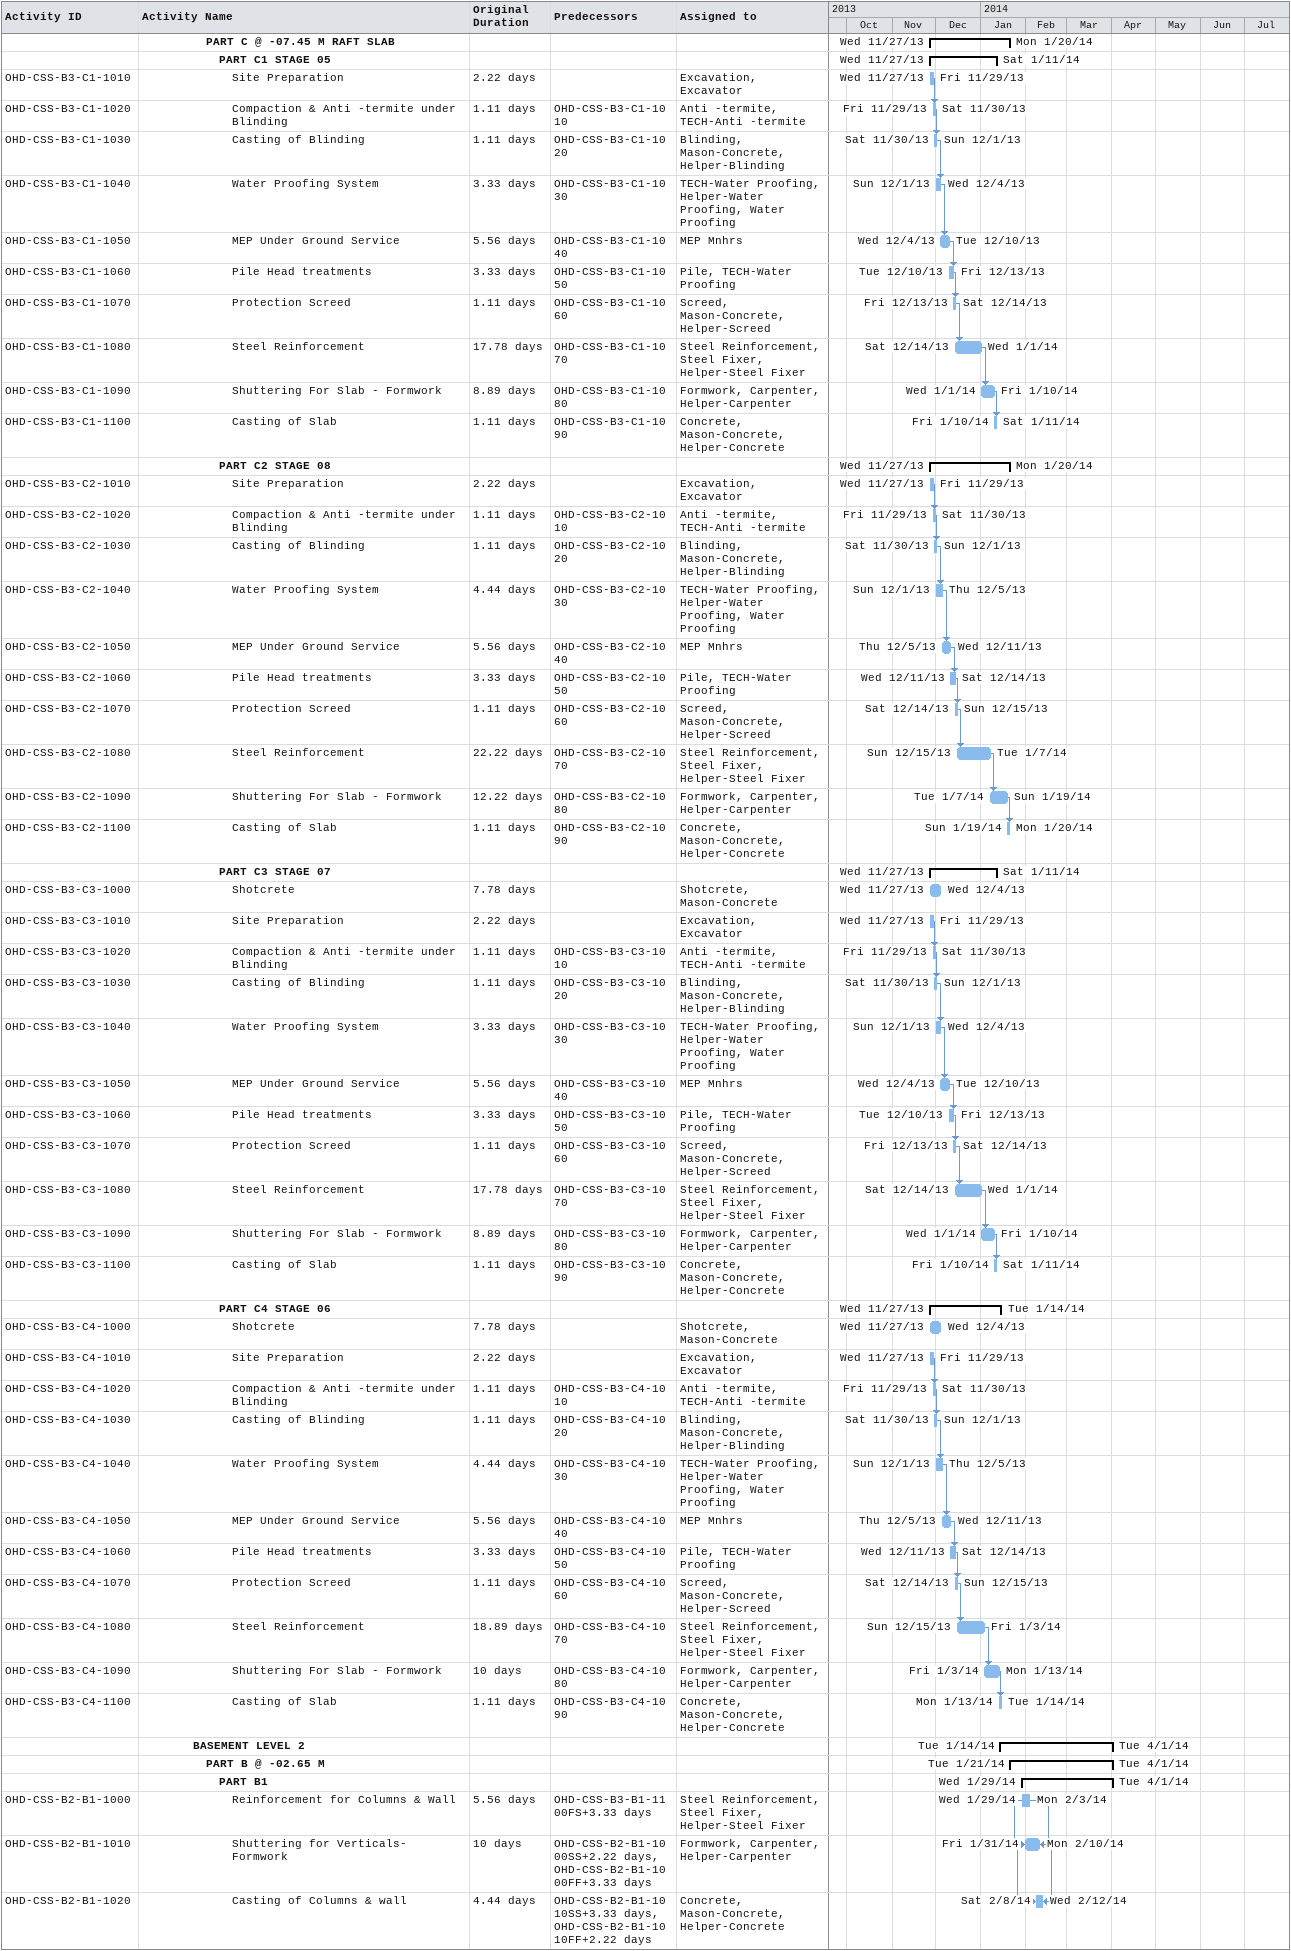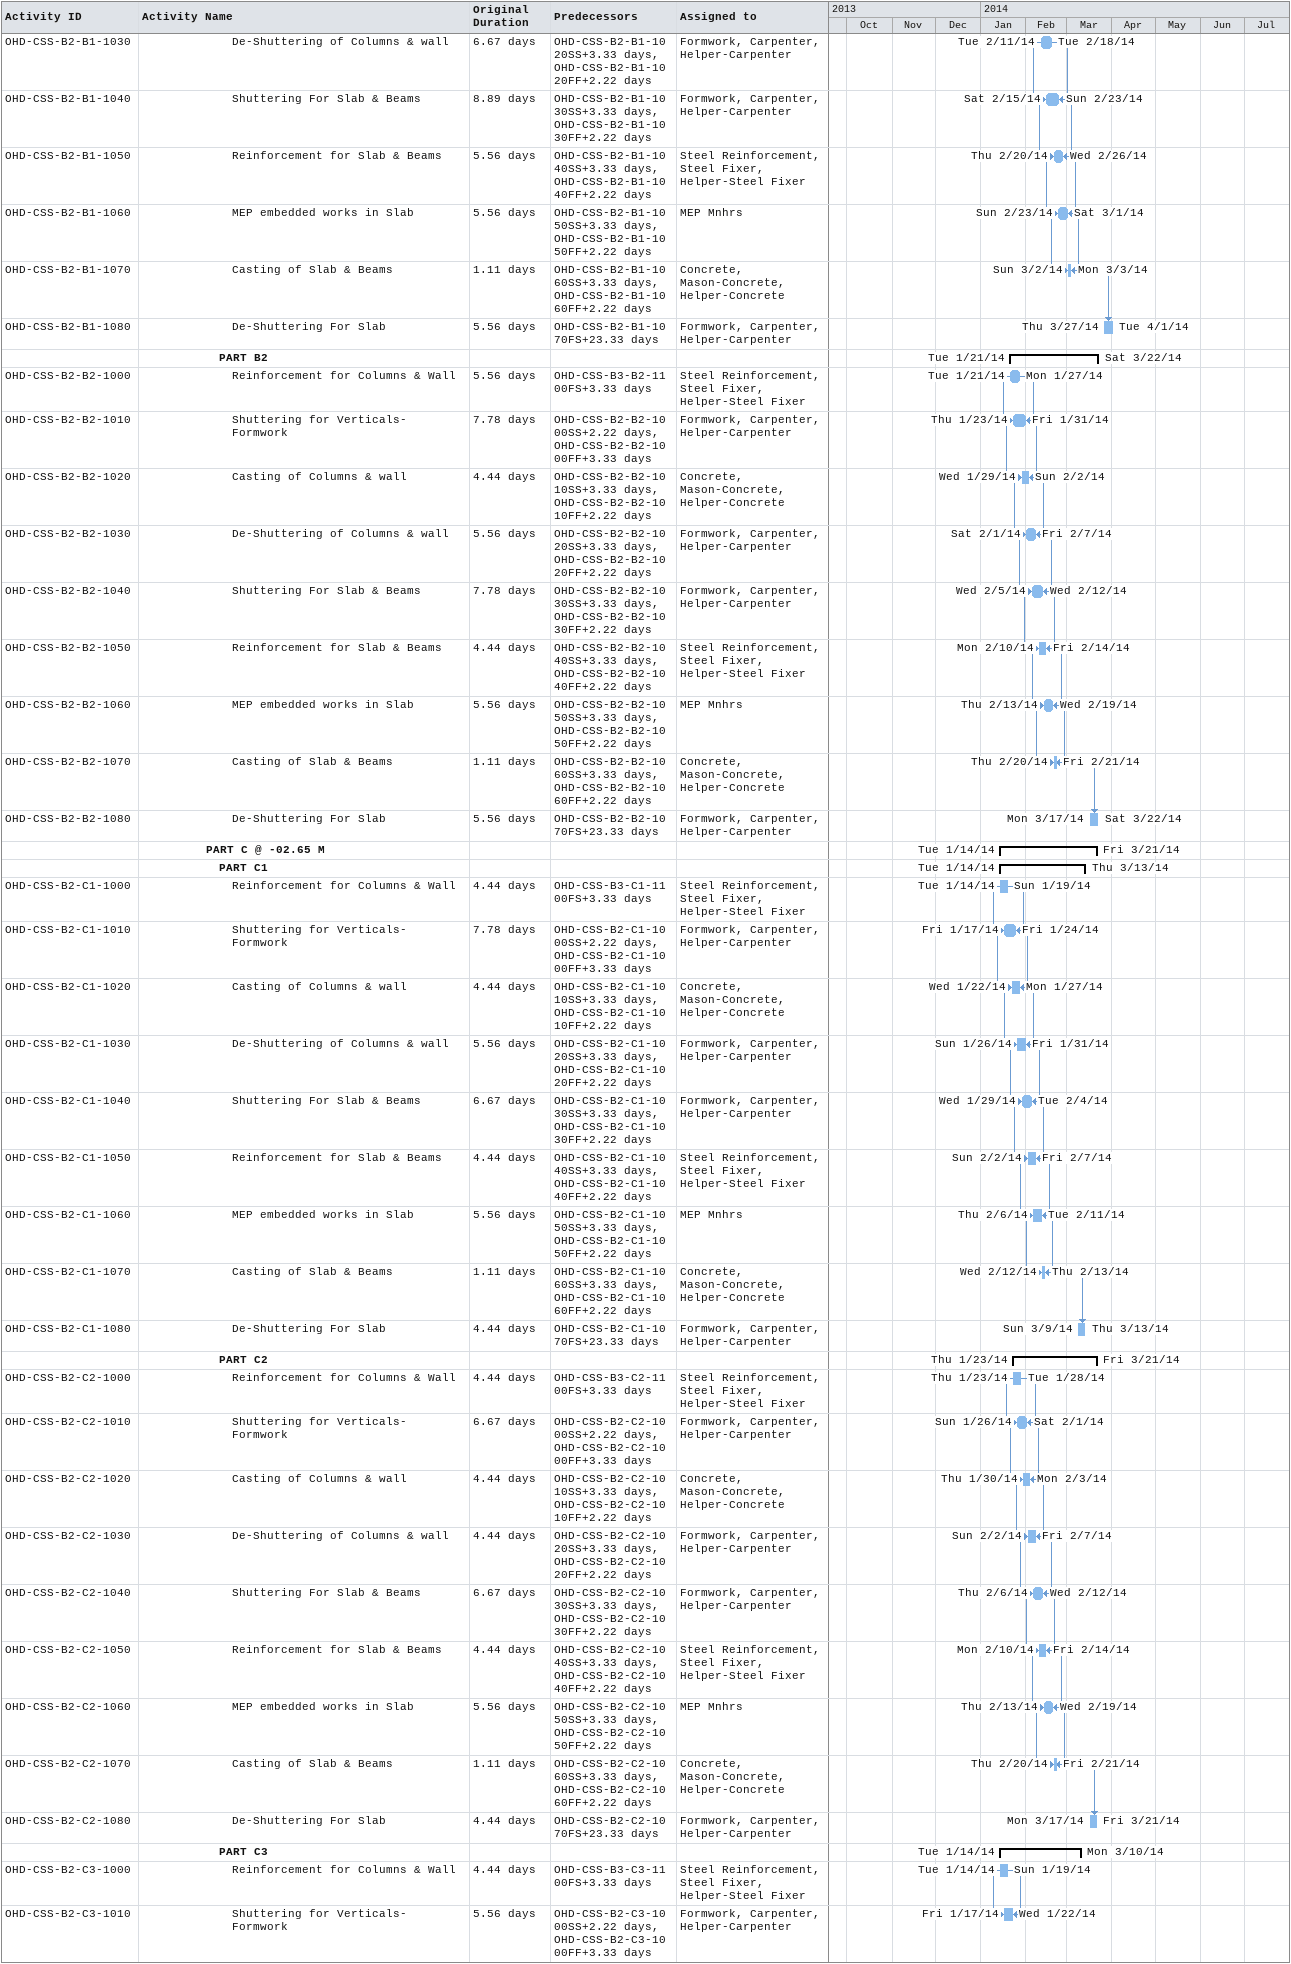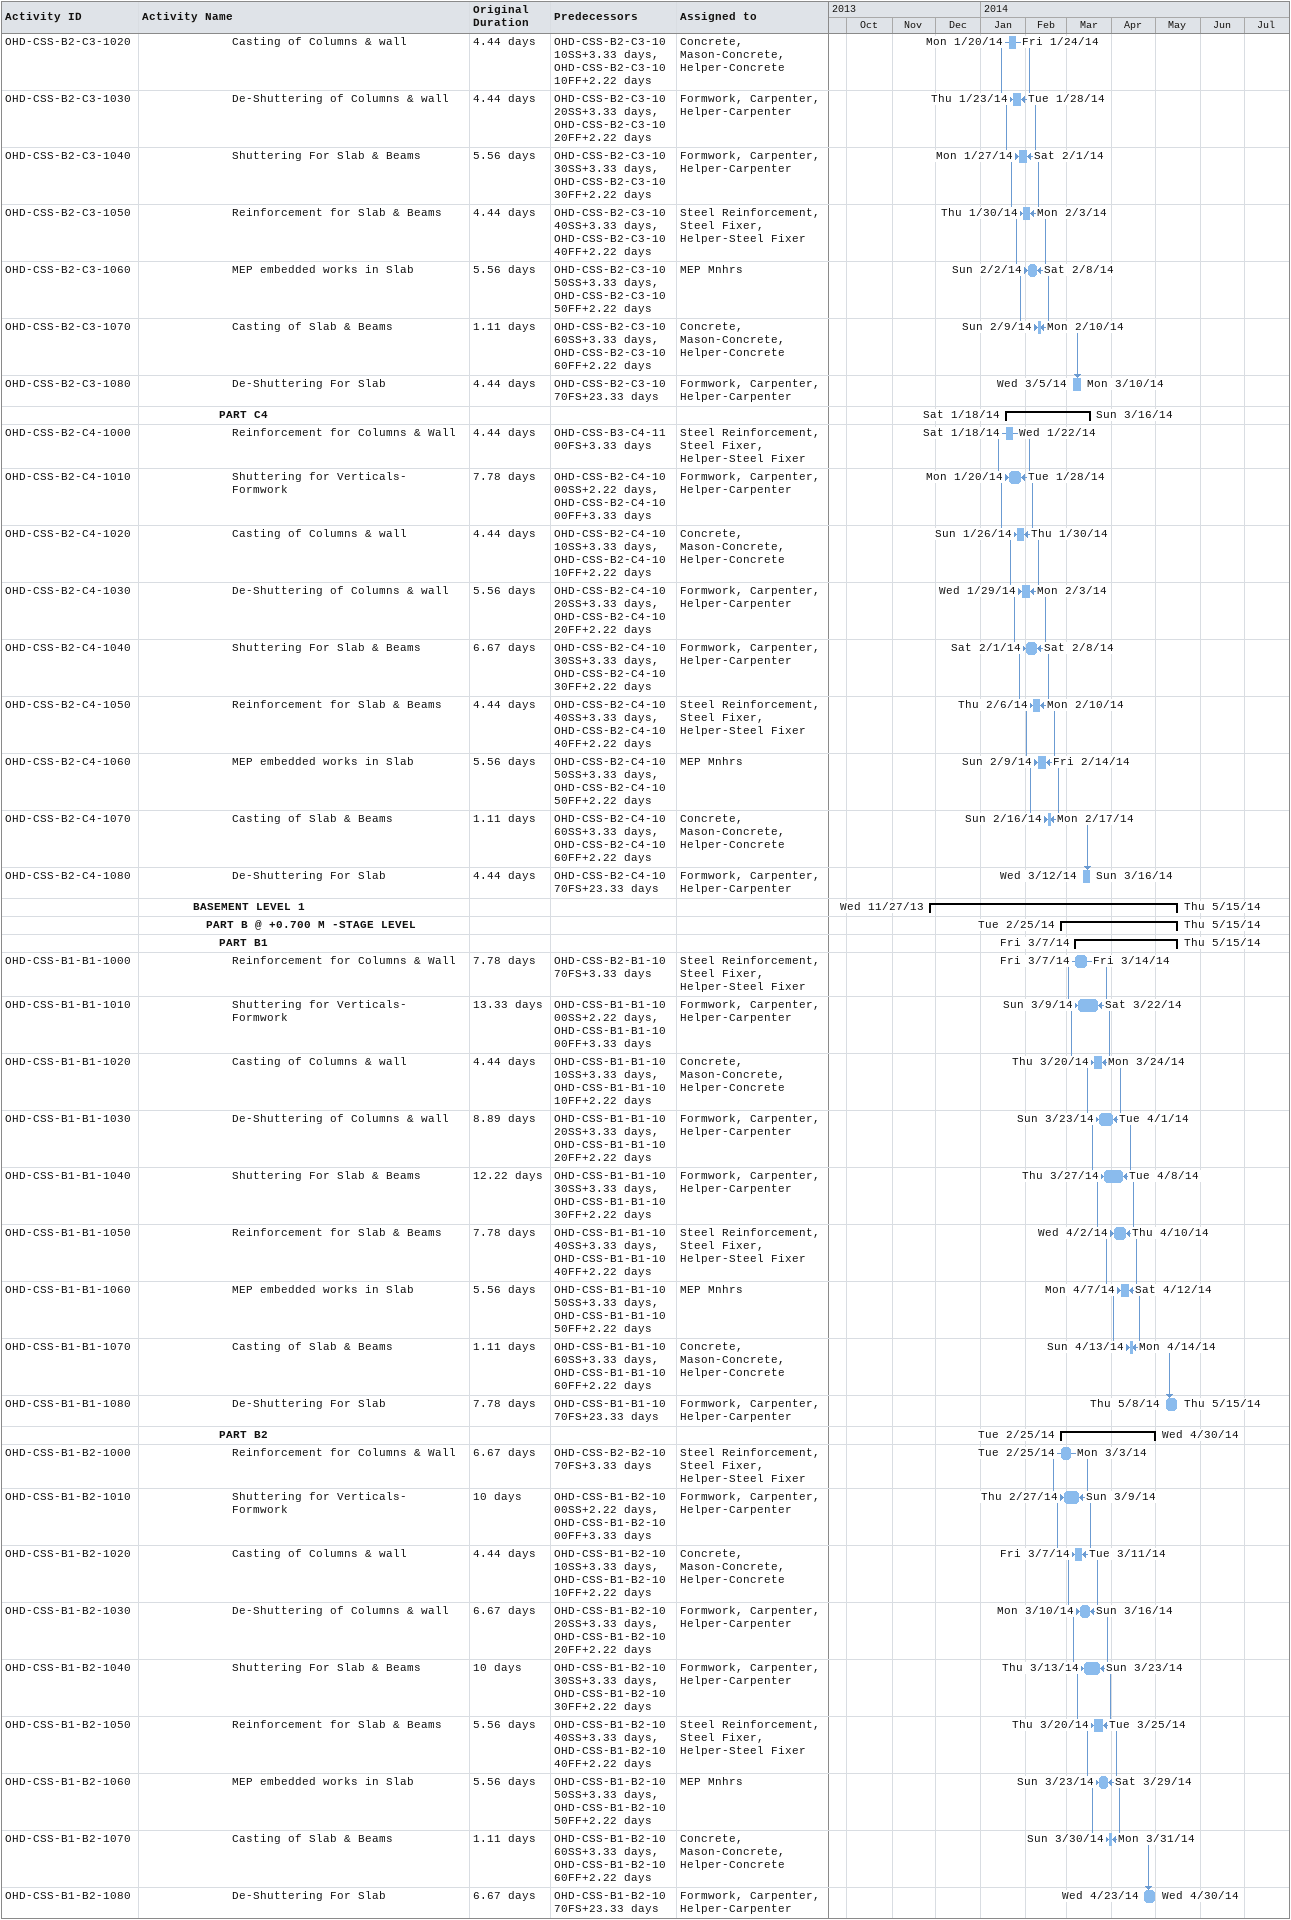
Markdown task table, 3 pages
| ID | Level | Task | Original duration | Start | Finish | Predecessors | Resources |
|---|---|---|---|---|---|---|---|
|  | 6 | **PART C @ -07.45 M RAFT SLAB** |  | 2013-11-27 | 2014-01-20 |  |  |
|  | 7 | **PART C1 STAGE 05** |  | 2013-11-27 | 2014-01-11 |  |  |
| OHD-CSS-B3-C1-1010 | 8 | Site Preparation | 2.22d | 2013-11-27 | 2013-11-29 |  | Excavation, Excavator |
| OHD-CSS-B3-C1-1020 | 8 | Compaction & Anti -termite under Blinding | 1.11d | 2013-11-29 | 2013-11-30 | OHD-CSS-B3-C1-1010 | Anti -termite, TECH-Anti -termite |
| OHD-CSS-B3-C1-1030 | 8 | Casting of Blinding | 1.11d | 2013-11-30 | 2013-12-01 | OHD-CSS-B3-C1-1020 | Blinding, Mason-Concrete, Helper-Blinding |
| OHD-CSS-B3-C1-1040 | 8 | Water Proofing System | 3.33d | 2013-12-01 | 2013-12-04 | OHD-CSS-B3-C1-1030 | TECH-Water Proofing, Helper-Water Proofing, Water Proofing |
| OHD-CSS-B3-C1-1050 | 8 | MEP Under Ground Service | 5.56d | 2013-12-04 | 2013-12-10 | OHD-CSS-B3-C1-1040 | MEP Mnhrs |
| OHD-CSS-B3-C1-1060 | 8 | Pile Head treatments | 3.33d | 2013-12-10 | 2013-12-13 | OHD-CSS-B3-C1-1050 | Pile, TECH-Water Proofing |
| OHD-CSS-B3-C1-1070 | 8 | Protection Screed | 1.11d | 2013-12-13 | 2013-12-14 | OHD-CSS-B3-C1-1060 | Screed, Mason-Concrete, Helper-Screed |
| OHD-CSS-B3-C1-1080 | 8 | Steel Reinforcement | 17.78d | 2013-12-14 | 2014-01-01 | OHD-CSS-B3-C1-1070 | Steel Reinforcement, Steel Fixer, Helper-Steel Fixer |
| OHD-CSS-B3-C1-1090 | 8 | Shuttering For Slab - Formwork | 8.89d | 2014-01-01 | 2014-01-10 | OHD-CSS-B3-C1-1080 | Formwork, Carpenter, Helper-Carpenter |
| OHD-CSS-B3-C1-1100 | 8 | Casting of Slab | 1.11d | 2014-01-10 | 2014-01-11 | OHD-CSS-B3-C1-1090 | Concrete, Mason-Concrete, Helper-Concrete |
|  | 7 | **PART C2 STAGE 08** |  | 2013-11-27 | 2014-01-20 |  |  |
| OHD-CSS-B3-C2-1010 | 8 | Site Preparation | 2.22d | 2013-11-27 | 2013-11-29 |  | Excavation, Excavator |
| OHD-CSS-B3-C2-1020 | 8 | Compaction & Anti -termite under Blinding | 1.11d | 2013-11-29 | 2013-11-30 | OHD-CSS-B3-C2-1010 | Anti -termite, TECH-Anti -termite |
| OHD-CSS-B3-C2-1030 | 8 | Casting of Blinding | 1.11d | 2013-11-30 | 2013-12-01 | OHD-CSS-B3-C2-1020 | Blinding, Mason-Concrete, Helper-Blinding |
| OHD-CSS-B3-C2-1040 | 8 | Water Proofing System | 4.44d | 2013-12-01 | 2013-12-05 | OHD-CSS-B3-C2-1030 | TECH-Water Proofing, Helper-Water Proofing, Water Proofing |
| OHD-CSS-B3-C2-1050 | 8 | MEP Under Ground Service | 5.56d | 2013-12-05 | 2013-12-11 | OHD-CSS-B3-C2-1040 | MEP Mnhrs |
| OHD-CSS-B3-C2-1060 | 8 | Pile Head treatments | 3.33d | 2013-12-11 | 2013-12-14 | OHD-CSS-B3-C2-1050 | Pile, TECH-Water Proofing |
| OHD-CSS-B3-C2-1070 | 8 | Protection Screed | 1.11d | 2013-12-14 | 2013-12-15 | OHD-CSS-B3-C2-1060 | Screed, Mason-Concrete, Helper-Screed |
| OHD-CSS-B3-C2-1080 | 8 | Steel Reinforcement | 22.22d | 2013-12-15 | 2014-01-07 | OHD-CSS-B3-C2-1070 | Steel Reinforcement, Steel Fixer, Helper-Steel Fixer |
| OHD-CSS-B3-C2-1090 | 8 | Shuttering For Slab - Formwork | 12.22d | 2014-01-07 | 2014-01-19 | OHD-CSS-B3-C2-1080 | Formwork, Carpenter, Helper-Carpenter |
| OHD-CSS-B3-C2-1100 | 8 | Casting of Slab | 1.11d | 2014-01-19 | 2014-01-20 | OHD-CSS-B3-C2-1090 | Concrete, Mason-Concrete, Helper-Concrete |
|  | 7 | **PART C3 STAGE 07** |  | 2013-11-27 | 2014-01-11 |  |  |
| OHD-CSS-B3-C3-1000 | 8 | Shotcrete | 7.78d | 2013-11-27 | 2013-12-04 |  | Shotcrete, Mason-Concrete |
| OHD-CSS-B3-C3-1010 | 8 | Site Preparation | 2.22d | 2013-11-27 | 2013-11-29 |  | Excavation, Excavator |
| OHD-CSS-B3-C3-1020 | 8 | Compaction & Anti -termite under Blinding | 1.11d | 2013-11-29 | 2013-11-30 | OHD-CSS-B3-C3-1010 | Anti -termite, TECH-Anti -termite |
| OHD-CSS-B3-C3-1030 | 8 | Casting of Blinding | 1.11d | 2013-11-30 | 2013-12-01 | OHD-CSS-B3-C3-1020 | Blinding, Mason-Concrete, Helper-Blinding |
| OHD-CSS-B3-C3-1040 | 8 | Water Proofing System | 3.33d | 2013-12-01 | 2013-12-04 | OHD-CSS-B3-C3-1030 | TECH-Water Proofing, Helper-Water Proofing, Water Proofing |
| OHD-CSS-B3-C3-1050 | 8 | MEP Under Ground Service | 5.56d | 2013-12-04 | 2013-12-10 | OHD-CSS-B3-C3-1040 | MEP Mnhrs |
| OHD-CSS-B3-C3-1060 | 8 | Pile Head treatments | 3.33d | 2013-12-10 | 2013-12-13 | OHD-CSS-B3-C3-1050 | Pile, TECH-Water Proofing |
| OHD-CSS-B3-C3-1070 | 8 | Protection Screed | 1.11d | 2013-12-13 | 2013-12-14 | OHD-CSS-B3-C3-1060 | Screed, Mason-Concrete, Helper-Screed |
| OHD-CSS-B3-C3-1080 | 8 | Steel Reinforcement | 17.78d | 2013-12-14 | 2014-01-01 | OHD-CSS-B3-C3-1070 | Steel Reinforcement, Steel Fixer, Helper-Steel Fixer |
| OHD-CSS-B3-C3-1090 | 8 | Shuttering For Slab - Formwork | 8.89d | 2014-01-01 | 2014-01-10 | OHD-CSS-B3-C3-1080 | Formwork, Carpenter, Helper-Carpenter |
| OHD-CSS-B3-C3-1100 | 8 | Casting of Slab | 1.11d | 2014-01-10 | 2014-01-11 | OHD-CSS-B3-C3-1090 | Concrete, Mason-Concrete, Helper-Concrete |
|  | 7 | **PART C4 STAGE 06** |  | 2013-11-27 | 2014-01-14 |  |  |
| OHD-CSS-B3-C4-1000 | 8 | Shotcrete | 7.78d | 2013-11-27 | 2013-12-04 |  | Shotcrete, Mason-Concrete |
| OHD-CSS-B3-C4-1010 | 8 | Site Preparation | 2.22d | 2013-11-27 | 2013-11-29 |  | Excavation, Excavator |
| OHD-CSS-B3-C4-1020 | 8 | Compaction & Anti -termite under Blinding | 1.11d | 2013-11-29 | 2013-11-30 | OHD-CSS-B3-C4-1010 | Anti -termite, TECH-Anti -termite |
| OHD-CSS-B3-C4-1030 | 8 | Casting of Blinding | 1.11d | 2013-11-30 | 2013-12-01 | OHD-CSS-B3-C4-1020 | Blinding, Mason-Concrete, Helper-Blinding |
| OHD-CSS-B3-C4-1040 | 8 | Water Proofing System | 4.44d | 2013-12-01 | 2013-12-05 | OHD-CSS-B3-C4-1030 | TECH-Water Proofing, Helper-Water Proofing, Water Proofing |
| OHD-CSS-B3-C4-1050 | 8 | MEP Under Ground Service | 5.56d | 2013-12-05 | 2013-12-11 | OHD-CSS-B3-C4-1040 | MEP Mnhrs |
| OHD-CSS-B3-C4-1060 | 8 | Pile Head treatments | 3.33d | 2013-12-11 | 2013-12-14 | OHD-CSS-B3-C4-1050 | Pile, TECH-Water Proofing |
| OHD-CSS-B3-C4-1070 | 8 | Protection Screed | 1.11d | 2013-12-14 | 2013-12-15 | OHD-CSS-B3-C4-1060 | Screed, Mason-Concrete, Helper-Screed |
| OHD-CSS-B3-C4-1080 | 8 | Steel Reinforcement | 18.89d | 2013-12-15 | 2014-01-03 | OHD-CSS-B3-C4-1070 | Steel Reinforcement, Steel Fixer, Helper-Steel Fixer |
| OHD-CSS-B3-C4-1090 | 8 | Shuttering For Slab - Formwork | 10d | 2014-01-03 | 2014-01-13 | OHD-CSS-B3-C4-1080 | Formwork, Carpenter, Helper-Carpenter |
| OHD-CSS-B3-C4-1100 | 8 | Casting of Slab | 1.11d | 2014-01-13 | 2014-01-14 | OHD-CSS-B3-C4-1090 | Concrete, Mason-Concrete, Helper-Concrete |
|  | 5 | **BASEMENT LEVEL 2** |  | 2014-01-14 | 2014-04-01 |  |  |
|  | 6 | **PART B @ -02.65 M** |  | 2014-01-21 | 2014-04-01 |  |  |
|  | 7 | **PART B1** |  | 2014-01-29 | 2014-04-01 |  |  |
| OHD-CSS-B2-B1-1000 | 8 | Reinforcement for Columns & Wall | 5.56d | 2014-01-29 | 2014-02-03 | OHD-CSS-B3-B1-1100FS+3.33d | Steel Reinforcement, Steel Fixer, Helper-Steel Fixer |
| OHD-CSS-B2-B1-1010 | 8 | Shuttering for Verticals- Formwork | 10d | 2014-01-31 | 2014-02-10 | OHD-CSS-B2-B1-1000SS+2.22d, OHD-CSS-B2-B1-1000FF+3.33d | Formwork, Carpenter, Helper-Carpenter |
| OHD-CSS-B2-B1-1020 | 8 | Casting of Columns & wall | 4.44d | 2014-02-08 | 2014-02-12 | OHD-CSS-B2-B1-1010SS+3.33d, OHD-CSS-B2-B1-1010FF+2.22d | Concrete, Mason-Concrete, Helper-Concrete |
| OHD-CSS-B2-B1-1030 | 8 | De-Shuttering of Columns & wall | 6.67d | 2014-02-11 | 2014-02-18 | OHD-CSS-B2-B1-1020SS+3.33d, OHD-CSS-B2-B1-1020FF+2.22d | Formwork, Carpenter, Helper-Carpenter |
| OHD-CSS-B2-B1-1040 | 8 | Shuttering For Slab & Beams | 8.89d | 2014-02-15 | 2014-02-23 | OHD-CSS-B2-B1-1030SS+3.33d, OHD-CSS-B2-B1-1030FF+2.22d | Formwork, Carpenter, Helper-Carpenter |
| OHD-CSS-B2-B1-1050 | 8 | Reinforcement for Slab & Beams | 5.56d | 2014-02-20 | 2014-02-26 | OHD-CSS-B2-B1-1040SS+3.33d, OHD-CSS-B2-B1-1040FF+2.22d | Steel Reinforcement, Steel Fixer, Helper-Steel Fixer |
| OHD-CSS-B2-B1-1060 | 8 | MEP embedded works in Slab | 5.56d | 2014-02-23 | 2014-03-01 | OHD-CSS-B2-B1-1050SS+3.33d, OHD-CSS-B2-B1-1050FF+2.22d | MEP Mnhrs |
| OHD-CSS-B2-B1-1070 | 8 | Casting of Slab & Beams | 1.11d | 2014-03-02 | 2014-03-03 | OHD-CSS-B2-B1-1060SS+3.33d, OHD-CSS-B2-B1-1060FF+2.22d | Concrete, Mason-Concrete, Helper-Concrete |
| OHD-CSS-B2-B1-1080 | 8 | De-Shuttering For Slab | 5.56d | 2014-03-27 | 2014-04-01 | OHD-CSS-B2-B1-1070FS+23.33d | Formwork, Carpenter, Helper-Carpenter |
|  | 7 | **PART B2** |  | 2014-01-21 | 2014-03-22 |  |  |
| OHD-CSS-B2-B2-1000 | 8 | Reinforcement for Columns & Wall | 5.56d | 2014-01-21 | 2014-01-27 | OHD-CSS-B3-B2-1100FS+3.33d | Steel Reinforcement, Steel Fixer, Helper-Steel Fixer |
| OHD-CSS-B2-B2-1010 | 8 | Shuttering for Verticals- Formwork | 7.78d | 2014-01-23 | 2014-01-31 | OHD-CSS-B2-B2-1000SS+2.22d, OHD-CSS-B2-B2-1000FF+3.33d | Formwork, Carpenter, Helper-Carpenter |
| OHD-CSS-B2-B2-1020 | 8 | Casting of Columns & wall | 4.44d | 2014-01-29 | 2014-02-02 | OHD-CSS-B2-B2-1010SS+3.33d, OHD-CSS-B2-B2-1010FF+2.22d | Concrete, Mason-Concrete, Helper-Concrete |
| OHD-CSS-B2-B2-1030 | 8 | De-Shuttering of Columns & wall | 5.56d | 2014-02-01 | 2014-02-07 | OHD-CSS-B2-B2-1020SS+3.33d, OHD-CSS-B2-B2-1020FF+2.22d | Formwork, Carpenter, Helper-Carpenter |
| OHD-CSS-B2-B2-1040 | 8 | Shuttering For Slab & Beams | 7.78d | 2014-02-05 | 2014-02-12 | OHD-CSS-B2-B2-1030SS+3.33d, OHD-CSS-B2-B2-1030FF+2.22d | Formwork, Carpenter, Helper-Carpenter |
| OHD-CSS-B2-B2-1050 | 8 | Reinforcement for Slab & Beams | 4.44d | 2014-02-10 | 2014-02-14 | OHD-CSS-B2-B2-1040SS+3.33d, OHD-CSS-B2-B2-1040FF+2.22d | Steel Reinforcement, Steel Fixer, Helper-Steel Fixer |
| OHD-CSS-B2-B2-1060 | 8 | MEP embedded works in Slab | 5.56d | 2014-02-13 | 2014-02-19 | OHD-CSS-B2-B2-1050SS+3.33d, OHD-CSS-B2-B2-1050FF+2.22d | MEP Mnhrs |
| OHD-CSS-B2-B2-1070 | 8 | Casting of Slab & Beams | 1.11d | 2014-02-20 | 2014-02-21 | OHD-CSS-B2-B2-1060SS+3.33d, OHD-CSS-B2-B2-1060FF+2.22d | Concrete, Mason-Concrete, Helper-Concrete |
| OHD-CSS-B2-B2-1080 | 8 | De-Shuttering For Slab | 5.56d | 2014-03-17 | 2014-03-22 | OHD-CSS-B2-B2-1070FS+23.33d | Formwork, Carpenter, Helper-Carpenter |
|  | 6 | **PART C @ -02.65 M** |  | 2014-01-14 | 2014-03-21 |  |  |
|  | 7 | **PART C1** |  | 2014-01-14 | 2014-03-13 |  |  |
| OHD-CSS-B2-C1-1000 | 8 | Reinforcement for Columns & Wall | 4.44d | 2014-01-14 | 2014-01-19 | OHD-CSS-B3-C1-1100FS+3.33d | Steel Reinforcement, Steel Fixer, Helper-Steel Fixer |
| OHD-CSS-B2-C1-1010 | 8 | Shuttering for Verticals- Formwork | 7.78d | 2014-01-17 | 2014-01-24 | OHD-CSS-B2-C1-1000SS+2.22d, OHD-CSS-B2-C1-1000FF+3.33d | Formwork, Carpenter, Helper-Carpenter |
| OHD-CSS-B2-C1-1020 | 8 | Casting of Columns & wall | 4.44d | 2014-01-22 | 2014-01-27 | OHD-CSS-B2-C1-1010SS+3.33d, OHD-CSS-B2-C1-1010FF+2.22d | Concrete, Mason-Concrete, Helper-Concrete |
| OHD-CSS-B2-C1-1030 | 8 | De-Shuttering of Columns & wall | 5.56d | 2014-01-26 | 2014-01-31 | OHD-CSS-B2-C1-1020SS+3.33d, OHD-CSS-B2-C1-1020FF+2.22d | Formwork, Carpenter, Helper-Carpenter |
| OHD-CSS-B2-C1-1040 | 8 | Shuttering For Slab & Beams | 6.67d | 2014-01-29 | 2014-02-04 | OHD-CSS-B2-C1-1030SS+3.33d, OHD-CSS-B2-C1-1030FF+2.22d | Formwork, Carpenter, Helper-Carpenter |
| OHD-CSS-B2-C1-1050 | 8 | Reinforcement for Slab & Beams | 4.44d | 2014-02-02 | 2014-02-07 | OHD-CSS-B2-C1-1040SS+3.33d, OHD-CSS-B2-C1-1040FF+2.22d | Steel Reinforcement, Steel Fixer, Helper-Steel Fixer |
| OHD-CSS-B2-C1-1060 | 8 | MEP embedded works in Slab | 5.56d | 2014-02-06 | 2014-02-11 | OHD-CSS-B2-C1-1050SS+3.33d, OHD-CSS-B2-C1-1050FF+2.22d | MEP Mnhrs |
| OHD-CSS-B2-C1-1070 | 8 | Casting of Slab & Beams | 1.11d | 2014-02-12 | 2014-02-13 | OHD-CSS-B2-C1-1060SS+3.33d, OHD-CSS-B2-C1-1060FF+2.22d | Concrete, Mason-Concrete, Helper-Concrete |
| OHD-CSS-B2-C1-1080 | 8 | De-Shuttering For Slab | 4.44d | 2014-03-09 | 2014-03-13 | OHD-CSS-B2-C1-1070FS+23.33d | Formwork, Carpenter, Helper-Carpenter |
|  | 7 | **PART C2** |  | 2014-01-23 | 2014-03-21 |  |  |
| OHD-CSS-B2-C2-1000 | 8 | Reinforcement for Columns & Wall | 4.44d | 2014-01-23 | 2014-01-28 | OHD-CSS-B3-C2-1100FS+3.33d | Steel Reinforcement, Steel Fixer, Helper-Steel Fixer |
| OHD-CSS-B2-C2-1010 | 8 | Shuttering for Verticals- Formwork | 6.67d | 2014-01-26 | 2014-02-01 | OHD-CSS-B2-C2-1000SS+2.22d, OHD-CSS-B2-C2-1000FF+3.33d | Formwork, Carpenter, Helper-Carpenter |
| OHD-CSS-B2-C2-1020 | 8 | Casting of Columns & wall | 4.44d | 2014-01-30 | 2014-02-03 | OHD-CSS-B2-C2-1010SS+3.33d, OHD-CSS-B2-C2-1010FF+2.22d | Concrete, Mason-Concrete, Helper-Concrete |
| OHD-CSS-B2-C2-1030 | 8 | De-Shuttering of Columns & wall | 4.44d | 2014-02-02 | 2014-02-07 | OHD-CSS-B2-C2-1020SS+3.33d, OHD-CSS-B2-C2-1020FF+2.22d | Formwork, Carpenter, Helper-Carpenter |
| OHD-CSS-B2-C2-1040 | 8 | Shuttering For Slab & Beams | 6.67d | 2014-02-06 | 2014-02-12 | OHD-CSS-B2-C2-1030SS+3.33d, OHD-CSS-B2-C2-1030FF+2.22d | Formwork, Carpenter, Helper-Carpenter |
| OHD-CSS-B2-C2-1050 | 8 | Reinforcement for Slab & Beams | 4.44d | 2014-02-10 | 2014-02-14 | OHD-CSS-B2-C2-1040SS+3.33d, OHD-CSS-B2-C2-1040FF+2.22d | Steel Reinforcement, Steel Fixer, Helper-Steel Fixer |
| OHD-CSS-B2-C2-1060 | 8 | MEP embedded works in Slab | 5.56d | 2014-02-13 | 2014-02-19 | OHD-CSS-B2-C2-1050SS+3.33d, OHD-CSS-B2-C2-1050FF+2.22d | MEP Mnhrs |
| OHD-CSS-B2-C2-1070 | 8 | Casting of Slab & Beams | 1.11d | 2014-02-20 | 2014-02-21 | OHD-CSS-B2-C2-1060SS+3.33d, OHD-CSS-B2-C2-1060FF+2.22d | Concrete, Mason-Concrete, Helper-Concrete |
| OHD-CSS-B2-C2-1080 | 8 | De-Shuttering For Slab | 4.44d | 2014-03-17 | 2014-03-21 | OHD-CSS-B2-C2-1070FS+23.33d | Formwork, Carpenter, Helper-Carpenter |
|  | 7 | **PART C3** |  | 2014-01-14 | 2014-03-10 |  |  |
| OHD-CSS-B2-C3-1000 | 8 | Reinforcement for Columns & Wall | 4.44d | 2014-01-14 | 2014-01-19 | OHD-CSS-B3-C3-1100FS+3.33d | Steel Reinforcement, Steel Fixer, Helper-Steel Fixer |
| OHD-CSS-B2-C3-1010 | 8 | Shuttering for Verticals- Formwork | 5.56d | 2014-01-17 | 2014-01-22 | OHD-CSS-B2-C3-1000SS+2.22d, OHD-CSS-B2-C3-1000FF+3.33d | Formwork, Carpenter, Helper-Carpenter |
| OHD-CSS-B2-C3-1020 | 8 | Casting of Columns & wall | 4.44d | 2014-01-20 | 2014-01-24 | OHD-CSS-B2-C3-1010SS+3.33d, OHD-CSS-B2-C3-1010FF+2.22d | Concrete, Mason-Concrete, Helper-Concrete |
| OHD-CSS-B2-C3-1030 | 8 | De-Shuttering of Columns & wall | 4.44d | 2014-01-23 | 2014-01-28 | OHD-CSS-B2-C3-1020SS+3.33d, OHD-CSS-B2-C3-1020FF+2.22d | Formwork, Carpenter, Helper-Carpenter |
| OHD-CSS-B2-C3-1040 | 8 | Shuttering For Slab & Beams | 5.56d | 2014-01-27 | 2014-02-01 | OHD-CSS-B2-C3-1030SS+3.33d, OHD-CSS-B2-C3-1030FF+2.22d | Formwork, Carpenter, Helper-Carpenter |
| OHD-CSS-B2-C3-1050 | 8 | Reinforcement for Slab & Beams | 4.44d | 2014-01-30 | 2014-02-03 | OHD-CSS-B2-C3-1040SS+3.33d, OHD-CSS-B2-C3-1040FF+2.22d | Steel Reinforcement, Steel Fixer, Helper-Steel Fixer |
| OHD-CSS-B2-C3-1060 | 8 | MEP embedded works in Slab | 5.56d | 2014-02-02 | 2014-02-08 | OHD-CSS-B2-C3-1050SS+3.33d, OHD-CSS-B2-C3-1050FF+2.22d | MEP Mnhrs |
| OHD-CSS-B2-C3-1070 | 8 | Casting of Slab & Beams | 1.11d | 2014-02-09 | 2014-02-10 | OHD-CSS-B2-C3-1060SS+3.33d, OHD-CSS-B2-C3-1060FF+2.22d | Concrete, Mason-Concrete, Helper-Concrete |
| OHD-CSS-B2-C3-1080 | 8 | De-Shuttering For Slab | 4.44d | 2014-03-05 | 2014-03-10 | OHD-CSS-B2-C3-1070FS+23.33d | Formwork, Carpenter, Helper-Carpenter |
|  | 7 | **PART C4** |  | 2014-01-18 | 2014-03-16 |  |  |
| OHD-CSS-B2-C4-1000 | 8 | Reinforcement for Columns & Wall | 4.44d | 2014-01-18 | 2014-01-22 | OHD-CSS-B3-C4-1100FS+3.33d | Steel Reinforcement, Steel Fixer, Helper-Steel Fixer |
| OHD-CSS-B2-C4-1010 | 8 | Shuttering for Verticals- Formwork | 7.78d | 2014-01-20 | 2014-01-28 | OHD-CSS-B2-C4-1000SS+2.22d, OHD-CSS-B2-C4-1000FF+3.33d | Formwork, Carpenter, Helper-Carpenter |
| OHD-CSS-B2-C4-1020 | 8 | Casting of Columns & wall | 4.44d | 2014-01-26 | 2014-01-30 | OHD-CSS-B2-C4-1010SS+3.33d, OHD-CSS-B2-C4-1010FF+2.22d | Concrete, Mason-Concrete, Helper-Concrete |
| OHD-CSS-B2-C4-1030 | 8 | De-Shuttering of Columns & wall | 5.56d | 2014-01-29 | 2014-02-03 | OHD-CSS-B2-C4-1020SS+3.33d, OHD-CSS-B2-C4-1020FF+2.22d | Formwork, Carpenter, Helper-Carpenter |
| OHD-CSS-B2-C4-1040 | 8 | Shuttering For Slab & Beams | 6.67d | 2014-02-01 | 2014-02-08 | OHD-CSS-B2-C4-1030SS+3.33d, OHD-CSS-B2-C4-1030FF+2.22d | Formwork, Carpenter, Helper-Carpenter |
| OHD-CSS-B2-C4-1050 | 8 | Reinforcement for Slab & Beams | 4.44d | 2014-02-06 | 2014-02-10 | OHD-CSS-B2-C4-1040SS+3.33d, OHD-CSS-B2-C4-1040FF+2.22d | Steel Reinforcement, Steel Fixer, Helper-Steel Fixer |
| OHD-CSS-B2-C4-1060 | 8 | MEP embedded works in Slab | 5.56d | 2014-02-09 | 2014-02-14 | OHD-CSS-B2-C4-1050SS+3.33d, OHD-CSS-B2-C4-1050FF+2.22d | MEP Mnhrs |
| OHD-CSS-B2-C4-1070 | 8 | Casting of Slab & Beams | 1.11d | 2014-02-16 | 2014-02-17 | OHD-CSS-B2-C4-1060SS+3.33d, OHD-CSS-B2-C4-1060FF+2.22d | Concrete, Mason-Concrete, Helper-Concrete |
| OHD-CSS-B2-C4-1080 | 8 | De-Shuttering For Slab | 4.44d | 2014-03-12 | 2014-03-16 | OHD-CSS-B2-C4-1070FS+23.33d | Formwork, Carpenter, Helper-Carpenter |
|  | 5 | **BASEMENT LEVEL 1** |  | 2013-11-27 | 2014-05-15 |  |  |
|  | 6 | **PART B @ +0.700 M -STAGE LEVEL** |  | 2014-02-25 | 2014-05-15 |  |  |
|  | 7 | **PART B1** |  | 2014-03-07 | 2014-05-15 |  |  |
| OHD-CSS-B1-B1-1000 | 8 | Reinforcement for Columns & Wall | 7.78d | 2014-03-07 | 2014-03-14 | OHD-CSS-B2-B1-1070FS+3.33d | Steel Reinforcement, Steel Fixer, Helper-Steel Fixer |
| OHD-CSS-B1-B1-1010 | 8 | Shuttering for Verticals- Formwork | 13.33d | 2014-03-09 | 2014-03-22 | OHD-CSS-B1-B1-1000SS+2.22d, OHD-CSS-B1-B1-1000FF+3.33d | Formwork, Carpenter, Helper-Carpenter |
| OHD-CSS-B1-B1-1020 | 8 | Casting of Columns & wall | 4.44d | 2014-03-20 | 2014-03-24 | OHD-CSS-B1-B1-1010SS+3.33d, OHD-CSS-B1-B1-1010FF+2.22d | Concrete, Mason-Concrete, Helper-Concrete |
| OHD-CSS-B1-B1-1030 | 8 | De-Shuttering of Columns & wall | 8.89d | 2014-03-23 | 2014-04-01 | OHD-CSS-B1-B1-1020SS+3.33d, OHD-CSS-B1-B1-1020FF+2.22d | Formwork, Carpenter, Helper-Carpenter |
| OHD-CSS-B1-B1-1040 | 8 | Shuttering For Slab & Beams | 12.22d | 2014-03-27 | 2014-04-08 | OHD-CSS-B1-B1-1030SS+3.33d, OHD-CSS-B1-B1-1030FF+2.22d | Formwork, Carpenter, Helper-Carpenter |
| OHD-CSS-B1-B1-1050 | 8 | Reinforcement for Slab & Beams | 7.78d | 2014-04-02 | 2014-04-10 | OHD-CSS-B1-B1-1040SS+3.33d, OHD-CSS-B1-B1-1040FF+2.22d | Steel Reinforcement, Steel Fixer, Helper-Steel Fixer |
| OHD-CSS-B1-B1-1060 | 8 | MEP embedded works in Slab | 5.56d | 2014-04-07 | 2014-04-12 | OHD-CSS-B1-B1-1050SS+3.33d, OHD-CSS-B1-B1-1050FF+2.22d | MEP Mnhrs |
| OHD-CSS-B1-B1-1070 | 8 | Casting of Slab & Beams | 1.11d | 2014-04-13 | 2014-04-14 | OHD-CSS-B1-B1-1060SS+3.33d, OHD-CSS-B1-B1-1060FF+2.22d | Concrete, Mason-Concrete, Helper-Concrete |
| OHD-CSS-B1-B1-1080 | 8 | De-Shuttering For Slab | 7.78d | 2014-05-08 | 2014-05-15 | OHD-CSS-B1-B1-1070FS+23.33d | Formwork, Carpenter, Helper-Carpenter |
|  | 7 | **PART B2** |  | 2014-02-25 | 2014-04-30 |  |  |
| OHD-CSS-B1-B2-1000 | 8 | Reinforcement for Columns & Wall | 6.67d | 2014-02-25 | 2014-03-03 | OHD-CSS-B2-B2-1070FS+3.33d | Steel Reinforcement, Steel Fixer, Helper-Steel Fixer |
| OHD-CSS-B1-B2-1010 | 8 | Shuttering for Verticals- Formwork | 10d | 2014-02-27 | 2014-03-09 | OHD-CSS-B1-B2-1000SS+2.22d, OHD-CSS-B1-B2-1000FF+3.33d | Formwork, Carpenter, Helper-Carpenter |
| OHD-CSS-B1-B2-1020 | 8 | Casting of Columns & wall | 4.44d | 2014-03-07 | 2014-03-11 | OHD-CSS-B1-B2-1010SS+3.33d, OHD-CSS-B1-B2-1010FF+2.22d | Concrete, Mason-Concrete, Helper-Concrete |
| OHD-CSS-B1-B2-1030 | 8 | De-Shuttering of Columns & wall | 6.67d | 2014-03-10 | 2014-03-16 | OHD-CSS-B1-B2-1020SS+3.33d, OHD-CSS-B1-B2-1020FF+2.22d | Formwork, Carpenter, Helper-Carpenter |
| OHD-CSS-B1-B2-1040 | 8 | Shuttering For Slab & Beams | 10d | 2014-03-13 | 2014-03-23 | OHD-CSS-B1-B2-1030SS+3.33d, OHD-CSS-B1-B2-1030FF+2.22d | Formwork, Carpenter, Helper-Carpenter |
| OHD-CSS-B1-B2-1050 | 8 | Reinforcement for Slab & Beams | 5.56d | 2014-03-20 | 2014-03-25 | OHD-CSS-B1-B2-1040SS+3.33d, OHD-CSS-B1-B2-1040FF+2.22d | Steel Reinforcement, Steel Fixer, Helper-Steel Fixer |
| OHD-CSS-B1-B2-1060 | 8 | MEP embedded works in Slab | 5.56d | 2014-03-23 | 2014-03-29 | OHD-CSS-B1-B2-1050SS+3.33d, OHD-CSS-B1-B2-1050FF+2.22d | MEP Mnhrs |
| OHD-CSS-B1-B2-1070 | 8 | Casting of Slab & Beams | 1.11d | 2014-03-30 | 2014-03-31 | OHD-CSS-B1-B2-1060SS+3.33d, OHD-CSS-B1-B2-1060FF+2.22d | Concrete, Mason-Concrete, Helper-Concrete |
| OHD-CSS-B1-B2-1080 | 8 | De-Shuttering For Slab | 6.67d | 2014-04-23 | 2014-04-30 | OHD-CSS-B1-B2-1070FS+23.33d | Formwork, Carpenter, Helper-Carpenter |
